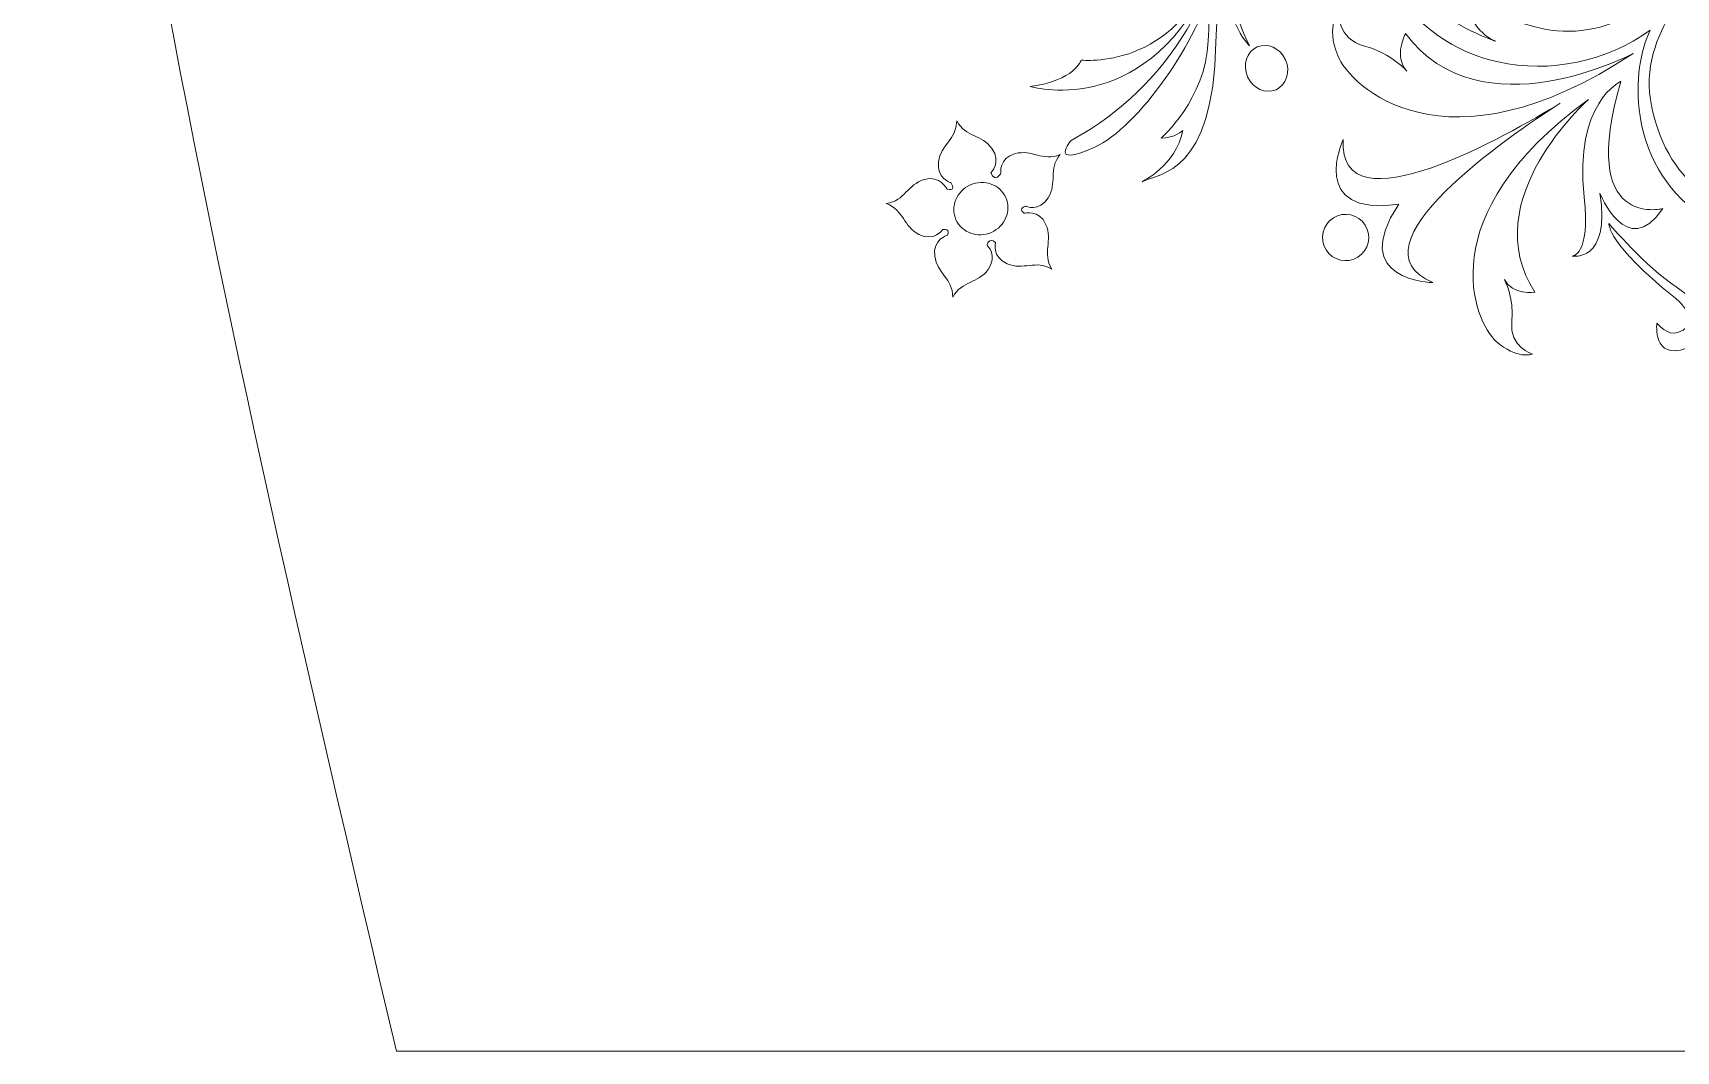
# Model space of a CAD drawing. Header units: millimetres. Extents: x -1420 to -489, y -454 to 898.
# Drawn here: x -740.9 to -604.5, y -453.8 to -369.2 of the extents above; entities that cross this region are included whole.
import ezdxf

# ---------------------------------------------------------------- set-up
doc = ezdxf.new("R2010")
doc.units = ezdxf.units.MM
doc.header["$MEASUREMENT"] = 0
doc.layers.add('Layer 1', color=7, linetype='Continuous')

msp = doc.modelspace()

# ---------------------------------------------------------------- linework, layer by layer
at = {"layer": 'Layer 1', "color": 1, "lineweight": 20}
for points, knots in [([(-710.7467, -453.7659), (-725.83, -389.4326), (-740.9134, -325.0992), (-740.9134, -260.7659), (-740.9134, -260.7659), (-740.9134, -196.4326), (-725.83, -132.0992), (-710.7467, -67.7659)], [0, 0, 0, 0, 0.33333333, 0.33333333, 0.33333333, 0.33333333, 1, 1, 1, 1]), ([(-710.7467, -67.766), (-710.7467, -67.766), (-493.7468, -67.766), (-493.7468, -67.766), (-493.7468, -67.766), (-490.9929, -67.7659), (-488.7466, -69.9335), (-488.7467, -72.591), (-488.7467, -72.591), (-488.7467, -72.591), (-488.7467, -448.9409), (-488.7467, -448.9409), (-488.7467, -448.9409), (-488.7467, -451.5984), (-490.9928, -453.7659), (-493.7467, -453.7659), (-493.7467, -453.7659), (-493.7467, -453.7659), (-710.7467, -453.7659), (-710.7467, -453.7659)], [0, 0, 0, 0, 0.16666667, 0.16666667, 0.16666667, 0.16666667, 0.33333333, 0.33333333, 0.33333333, 0.33333333, 0.5, 0.5, 0.5, 0.5, 0.66666667, 0.66666667, 0.66666667, 0.66666667, 1, 1, 1, 1])]:
    msp.add_open_spline(points, degree=3, knots=knots, dxfattribs=at)
at = {"layer": 'Layer 1', "color": 250, "lineweight": 9}
for points, knots in [([(-600.578, -356.9978), (-600.578, -356.9978), (-600.578, -356.9978), (-600.578, -356.9978), (-600.578, -356.9978), (-600.1387, -357.7931), (-599.5328, -358.6645), (-598.6813, -359.6072), (-598.6813, -359.6072), (-596.0312, -362.5378), (-597.0175, -363.2756), (-597.0175, -363.2756), (-597.0175, -363.2756), (-597.0175, -363.2756), (-594.6594, -362.1408), (-597.994, -358.7606), (-597.994, -358.7606), (-597.994, -358.7606), (-593.8413, -361.4331), (-593.9606, -357.1367), (-593.9606, -357.1367), (-593.9606, -357.1367), (-597.7737, -361.6595), (-601.2332, -351.8549), (-601.2332, -351.8549), (-601.2332, -351.8549), (-601.2401, -351.8671), (-601.2499, -351.8887), (-601.2499, -351.8887), (-602.3876, -348.3815), (-604.5368, -346.6252), (-604.5368, -346.6252), (-604.5368, -346.6252), (-604.8198, -346.931), (-604.7905, -347.4494), (-604.7905, -347.4494), (-604.7905, -347.4494), (-604.7905, -347.4494), (-600.585, -352.6204), (-601.9218, -358.4043), (-601.9218, -358.4043), (-603.8605, -366.7666), (-610.1525, -369.9272), (-615.4258, -368.9198), (-615.4258, -368.9198), (-620.6941, -367.91), (-622.1324, -365.1064), (-622.1324, -365.1064), (-622.1324, -365.1064), (-622.121, -369.0632), (-619.5271, -369.9256), (-619.5271, -369.9256), (-619.5271, -369.9256), (-619.5271, -369.9256), (-629.916, -366.6623), (-629.3394, -357.5219), (-629.3394, -357.5219), (-629.0116, -352.3305), (-625.3904, -348.6568), (-622.0949, -348.4939), (-622.0949, -348.4939), (-618.6679, -348.3261), (-617.4072, -351.2771), (-616.8778, -350.9383), (-616.8778, -350.9383), (-616.7276, -350.8422), (-618.2876, -347.3562), (-622.3624, -347.5919), (-622.3624, -347.5919), (-625.6701, -347.7833), (-629.7657, -351.1777), (-630.3704, -357.3712), (-630.3704, -357.3712), (-630.877, -362.5671), (-626.8689, -370.0018), (-619.3194, -371.6526), (-619.3194, -371.6526), (-615.0231, -372.5948), (-610.3179, -371.6493), (-606.6958, -369.0029), (-606.6958, -369.0029), (-607.4715, -370.7453), (-607.9919, -373.1075), (-607.5306, -376.1619), (-607.5306, -376.1619), (-606.3929, -383.6666), (-599.3841, -387.5456), (-593.0978, -386.5903), (-593.0978, -386.5903), (-586.8159, -385.6362), (-583.1267, -379.7493), (-583.2639, -375.4558), (-583.2639, -375.4558), (-583.428, -370.3369), (-586.6082, -367.3326), (-589.3116, -366.9983), (-589.3116, -366.9983), (-592.6474, -366.585), (-594.1109, -369.3653), (-593.9928, -369.4504), (-593.9928, -369.4504), (-593.5779, -369.7583), (-592.3852, -367.4014), (-589.5808, -367.7247), (-589.5808, -367.7247), (-586.8835, -368.0334), (-584.1097, -371.2437), (-584.1182, -375.5246), (-584.1182, -375.5246), (-584.1337, -383.0586), (-592.8384, -385.181), (-592.8384, -385.181), (-592.8384, -385.181), (-592.8384, -385.181), (-590.6611, -384.6121), (-590.4396, -381.3667), (-590.4396, -381.3667), (-590.4396, -381.3667), (-591.7679, -383.5908), (-596.1489, -384.1373), (-596.1489, -384.1373), (-600.5316, -384.6801), (-605.5259, -381.7503), (-606.6677, -374.7794), (-606.6677, -374.7794), (-607.1824, -371.6542), (-605.7922, -368.8702), (-604.7527, -367.2967), (-604.7527, -367.2967), (-602.974, -365.4362), (-601.6258, -363.0448), (-600.9889, -360.1451), (-600.9889, -360.1451), (-600.7434, -359.0269), (-600.6171, -357.978), (-600.578, -356.9978)], [0, 0, 0, 0, 0.02857143, 0.02857143, 0.02857143, 0.02857143, 0.05714286, 0.05714286, 0.05714286, 0.05714286, 0.08571429, 0.08571429, 0.08571429, 0.08571429, 0.11428571, 0.11428571, 0.11428571, 0.11428571, 0.14285714, 0.14285714, 0.14285714, 0.14285714, 0.17142857, 0.17142857, 0.17142857, 0.17142857, 0.2, 0.2, 0.2, 0.2, 0.22857143, 0.22857143, 0.22857143, 0.22857143, 0.25714286, 0.25714286, 0.25714286, 0.25714286, 0.28571429, 0.28571429, 0.28571429, 0.28571429, 0.31428571, 0.31428571, 0.31428571, 0.31428571, 0.34285714, 0.34285714, 0.34285714, 0.34285714, 0.37142857, 0.37142857, 0.37142857, 0.37142857, 0.4, 0.4, 0.4, 0.4, 0.42857143, 0.42857143, 0.42857143, 0.42857143, 0.45714286, 0.45714286, 0.45714286, 0.45714286, 0.48571429, 0.48571429, 0.48571429, 0.48571429, 0.51428571, 0.51428571, 0.51428571, 0.51428571, 0.54285714, 0.54285714, 0.54285714, 0.54285714, 0.57142857, 0.57142857, 0.57142857, 0.57142857, 0.6, 0.6, 0.6, 0.6, 0.62857143, 0.62857143, 0.62857143, 0.62857143, 0.65714286, 0.65714286, 0.65714286, 0.65714286, 0.68571429, 0.68571429, 0.68571429, 0.68571429, 0.71428571, 0.71428571, 0.71428571, 0.71428571, 0.74285714, 0.74285714, 0.74285714, 0.74285714, 0.77142857, 0.77142857, 0.77142857, 0.77142857, 0.8, 0.8, 0.8, 0.8, 0.82857143, 0.82857143, 0.82857143, 0.82857143, 0.85714286, 0.85714286, 0.85714286, 0.85714286, 0.88571429, 0.88571429, 0.88571429, 0.88571429, 0.91428571, 0.91428571, 0.91428571, 0.91428571, 0.94285714, 0.94285714, 0.94285714, 0.94285714, 1, 1, 1, 1]), ([(-643.4428, -365.3308), (-643.4428, -365.3308), (-643.4428, -365.3308), (-643.4428, -365.3308), (-643.4428, -365.3308), (-643.4428, -365.3308), (-645.8249, -373.3025), (-654.7474, -378.1726), (-654.7474, -378.1726), (-654.7474, -378.1726), (-656.7285, -380.4705), (-652.8291, -378.7415), (-652.8291, -378.7415), (-649.1468, -377.1078), (-644.0833, -369.7155), (-643.0213, -365.0685), (-643.0213, -365.0685), (-643.1243, -365.8251), (-643.2673, -367.2597), (-643.3707, -369.9118), (-643.3707, -369.9118), (-643.5604, -374.7444), (-647.292, -377.9796), (-647.292, -377.9796), (-647.292, -377.9796), (-646.1311, -377.967), (-645.4889, -377.3481), (-645.4889, -377.3481), (-645.4889, -377.3481), (-646.0325, -380.2563), (-648.8565, -381.5931), (-648.8565, -381.5931), (-648.8565, -381.5931), (-647.3559, -380.8426), (-642.9639, -380.9782), (-642.7281, -370.0437), (-642.7281, -370.0437), (-642.4488, -356.9665), (-636.6698, -349.6976), (-636.6698, -349.6976), (-636.6698, -349.6976), (-636.6698, -349.6976), (-639.6375, -351.3573), (-643.2106, -363.5098), (-643.2106, -363.5098), (-645.8008, -372.3212), (-653.9135, -371.5019), (-653.9135, -371.5019), (-653.9135, -371.5019), (-653.9135, -371.5019), (-654.449, -373.2097), (-658.1524, -373.6861), (-658.1524, -373.6861), (-658.1524, -373.6861), (-649.0063, -376.4624), (-643.4428, -365.3308)], [0, 0, 0, 0, 0.06666667, 0.06666667, 0.06666667, 0.06666667, 0.13333333, 0.13333333, 0.13333333, 0.13333333, 0.2, 0.2, 0.2, 0.2, 0.26666667, 0.26666667, 0.26666667, 0.26666667, 0.33333333, 0.33333333, 0.33333333, 0.33333333, 0.4, 0.4, 0.4, 0.4, 0.46666667, 0.46666667, 0.46666667, 0.46666667, 0.53333333, 0.53333333, 0.53333333, 0.53333333, 0.6, 0.6, 0.6, 0.6, 0.66666667, 0.66666667, 0.66666667, 0.66666667, 0.73333333, 0.73333333, 0.73333333, 0.73333333, 0.8, 0.8, 0.8, 0.8, 0.86666667, 0.86666667, 0.86666667, 0.86666667, 1, 1, 1, 1]), ([(-639.9441, -370.3108), (-639.9441, -370.3108), (-639.9441, -370.3108), (-639.9441, -370.3108), (-639.9441, -370.3108), (-641.6963, -366.8268), (-641.7643, -364.1515), (-641.5631, -362.6302), (-641.5631, -362.6302), (-642.5652, -367.8672), (-639.9441, -370.3108), (-639.9441, -370.3108)], [0, 0, 0, 0, 0.25, 0.25, 0.25, 0.25, 0.5, 0.5, 0.5, 0.5, 1, 1, 1, 1]), ([(-626.9931, -369.2855), (-626.9931, -369.2855), (-626.9931, -369.2855), (-626.9931, -369.2855), (-626.9931, -369.2855), (-626.9931, -369.2855), (-628.0229, -371.1835), (-626.8836, -372.4201), (-626.8836, -372.4201), (-626.8836, -372.4201), (-628.1206, -370.9424), (-630.4103, -370.343), (-630.4103, -370.343), (-632.6976, -369.7456), (-632.5701, -367.4519), (-632.5701, -367.4519), (-632.5701, -367.4519), (-632.5701, -367.4519), (-633.6129, -368.6091), (-632.6283, -371.1203), (-632.6283, -371.1203), (-631.645, -373.6315), (-623.7762, -381.2942), (-608.1153, -370.9489), (-608.1153, -370.9489), (-608.1153, -370.9489), (-620.7951, -377.6962), (-626.9931, -369.2855)], [0, 0, 0, 0, 0.125, 0.125, 0.125, 0.125, 0.25, 0.25, 0.25, 0.25, 0.375, 0.375, 0.375, 0.375, 0.5, 0.5, 0.5, 0.5, 0.625, 0.625, 0.625, 0.625, 0.75, 0.75, 0.75, 0.75, 1, 1, 1, 1]), ([(-640.1082, -372.8811), (-640.1082, -372.8811), (-640.1082, -372.8811), (-640.1082, -372.8811), (-640.1082, -372.8811), (-639.6741, -373.8608), (-638.617, -374.3421), (-637.7464, -373.9553), (-637.7464, -373.9553), (-636.8767, -373.5697), (-636.5224, -372.4633), (-636.9552, -371.4823), (-636.9552, -371.4823), (-637.3893, -370.5059), (-638.4472, -370.0233), (-639.3178, -370.409), (-639.3178, -370.409), (-640.188, -370.7962), (-640.5415, -371.9022), (-640.1082, -372.8811)], [0, 0, 0, 0, 0.16666667, 0.16666667, 0.16666667, 0.16666667, 0.33333333, 0.33333333, 0.33333333, 0.33333333, 0.5, 0.5, 0.5, 0.5, 0.66666667, 0.66666667, 0.66666667, 0.66666667, 1, 1, 1, 1]), ([(-605.6518, -383.8274), (-605.6518, -383.8274), (-605.6518, -383.8274), (-605.6518, -383.8274), (-605.6518, -383.8274), (-605.6518, -383.8274), (-612.7435, -385.6), (-609.117, -373.2618), (-609.117, -373.2618), (-609.117, -373.2618), (-613.0351, -375.0034), (-612.1698, -382.8823), (-612.1698, -382.8823), (-611.638, -387.739), (-613.1585, -387.7667), (-613.1585, -387.7667), (-613.1585, -387.7667), (-613.1585, -387.7667), (-609.9713, -388.3372), (-610.8664, -382.5325), (-610.8664, -382.5325), (-610.8664, -382.5325), (-608.6386, -388.2162), (-605.6518, -383.8274)], [0, 0, 0, 0, 0.14285714, 0.14285714, 0.14285714, 0.14285714, 0.28571429, 0.28571429, 0.28571429, 0.28571429, 0.42857143, 0.42857143, 0.42857143, 0.42857143, 0.57142857, 0.57142857, 0.57142857, 0.57142857, 0.71428571, 0.71428571, 0.71428571, 0.71428571, 1, 1, 1, 1]), ([(-618.176, -393.2403), (-618.176, -393.2403), (-618.176, -393.2403), (-618.176, -393.2403), (-618.176, -393.2403), (-617.9614, -391.1802), (-618.7954, -389.7135), (-618.7954, -389.7135), (-618.7954, -389.7135), (-618.132, -391.0275), (-616.2597, -390.7657), (-616.2597, -390.7657), (-616.2597, -390.7657), (-621.2504, -383.1026), (-611.8245, -374.7803), (-611.8245, -374.7803), (-611.8245, -374.7803), (-625.1167, -384.4411), (-621.2483, -393.2423), (-619.4941, -394.8206), (-619.4941, -394.8206), (-617.7379, -396.3989), (-616.4702, -395.8993), (-616.4702, -395.8993), (-616.4702, -395.8993), (-616.4702, -395.8993), (-618.3906, -395.3027), (-618.176, -393.2403)], [0, 0, 0, 0, 0.125, 0.125, 0.125, 0.125, 0.25, 0.25, 0.25, 0.25, 0.375, 0.375, 0.375, 0.375, 0.5, 0.5, 0.5, 0.5, 0.625, 0.625, 0.625, 0.625, 0.75, 0.75, 0.75, 0.75, 1, 1, 1, 1]), ([(-624.7315, -389.9651), (-624.7315, -389.9651), (-624.7315, -389.9651), (-624.7315, -389.9651), (-624.7315, -389.9651), (-631.8897, -386.9897), (-618.3629, -377.772), (-614.163, -375.084), (-614.163, -375.084), (-618.4154, -377.6848), (-632.6239, -385.8178), (-632.1666, -378.0798), (-632.1666, -378.0798), (-632.1666, -378.0798), (-635.1591, -384.525), (-627.5652, -383.4683), (-627.5652, -383.4683), (-627.5652, -383.4683), (-627.5648, -383.4687), (-627.5648, -383.4687), (-627.5648, -383.4687), (-631.8371, -389.8357), (-624.7315, -389.9651), (-624.7315, -389.9651)], [0, 0, 0, 0, 0.14285714, 0.14285714, 0.14285714, 0.14285714, 0.28571429, 0.28571429, 0.28571429, 0.28571429, 0.42857143, 0.42857143, 0.42857143, 0.42857143, 0.57142857, 0.57142857, 0.57142857, 0.57142857, 0.71428571, 0.71428571, 0.71428571, 0.71428571, 1, 1, 1, 1]), ([(-661.6369, -388.893), (-661.6369, -388.893), (-661.6369, -388.893), (-661.6369, -388.893), (-661.6369, -388.893), (-660.8009, -387.7251), (-661.7289, -386.8737), (-661.7289, -386.8737), (-661.7289, -386.8737), (-661.7289, -386.8737), (-661.6234, -386.1566), (-661.0147, -386.6391), (-661.0147, -386.6391), (-661.0147, -386.6391), (-661.3669, -387.8477), (-660.0439, -388.4133), (-660.0439, -388.4133), (-658.7242, -388.9797), (-657.7119, -388.0517), (-656.3559, -388.8433), (-656.3559, -388.8433), (-656.3559, -388.8433), (-656.3579, -388.8405), (-656.3579, -388.8405), (-656.3579, -388.8405), (-657.1666, -387.4959), (-656.2529, -386.4738), (-656.8356, -385.1614), (-656.8356, -385.1614), (-657.4195, -383.8453), (-658.6248, -384.213), (-658.6248, -384.213), (-658.6248, -384.213), (-658.6248, -384.213), (-659.2144, -383.8812), (-658.545, -383.6177), (-658.545, -383.6177), (-658.545, -383.6177), (-657.4012, -384.1459), (-656.6442, -382.9222), (-656.6442, -382.9222), (-655.888, -381.699), (-656.6539, -380.5629), (-655.6693, -379.3368), (-655.6693, -379.3368), (-655.6693, -379.3368), (-655.6718, -379.3397), (-655.6718, -379.3397), (-655.6718, -379.3397), (-657.1234, -379.9415), (-657.9993, -378.8844), (-659.3846, -379.2643), (-659.3846, -379.2643), (-660.7707, -379.6459), (-660.5875, -380.8911), (-660.5875, -380.8911), (-660.5875, -380.8911), (-660.5875, -380.8911), (-660.998, -381.7495), (-661.421, -380.8581), (-661.421, -380.8581), (-661.421, -380.8581), (-660.4894, -380.0103), (-661.3201, -378.836), (-661.3201, -378.836), (-662.152, -377.6665), (-663.4978, -377.9255), (-664.2429, -376.5459), (-664.2429, -376.5459), (-664.258, -378.1107), (-665.57, -378.5078), (-665.7589, -379.9322), (-665.7589, -379.9322), (-665.9479, -381.3569), (-664.7259, -381.6717), (-664.7259, -381.6717), (-664.7259, -381.6717), (-664.2193, -382.5179), (-665.0789, -382.186), (-665.0789, -382.186), (-665.0789, -382.186), (-665.0789, -382.186), (-665.5692, -381.0243), (-666.9508, -381.4184), (-666.9508, -381.4184), (-668.332, -381.8134), (-668.534, -383.1706), (-670.0826, -383.4121), (-670.0826, -383.4121), (-668.6114, -383.9492), (-668.6737, -385.3178), (-667.3934, -385.9673), (-667.3934, -385.9673), (-666.1132, -386.6188), (-665.41, -385.5715), (-665.41, -385.5715), (-665.41, -385.5715), (-664.6986, -385.4526), (-665.0296, -386.0422), (-665.0296, -386.0422), (-665.0296, -386.0422), (-665.0296, -386.0422), (-666.2516, -386.3533), (-666.0684, -387.7797), (-666.0684, -387.7797), (-665.8831, -389.2049), (-664.5711, -389.6044), (-664.5634, -391.1733), (-664.5634, -391.1733), (-663.815, -389.7986), (-662.4688, -390.0608), (-661.6369, -388.893)], [0, 0, 0, 0, 0.03448276, 0.03448276, 0.03448276, 0.03448276, 0.06896552, 0.06896552, 0.06896552, 0.06896552, 0.10344828, 0.10344828, 0.10344828, 0.10344828, 0.13793103, 0.13793103, 0.13793103, 0.13793103, 0.17241379, 0.17241379, 0.17241379, 0.17241379, 0.20689655, 0.20689655, 0.20689655, 0.20689655, 0.24137931, 0.24137931, 0.24137931, 0.24137931, 0.27586207, 0.27586207, 0.27586207, 0.27586207, 0.31034483, 0.31034483, 0.31034483, 0.31034483, 0.34482759, 0.34482759, 0.34482759, 0.34482759, 0.37931034, 0.37931034, 0.37931034, 0.37931034, 0.4137931, 0.4137931, 0.4137931, 0.4137931, 0.44827586, 0.44827586, 0.44827586, 0.44827586, 0.48275862, 0.48275862, 0.48275862, 0.48275862, 0.51724138, 0.51724138, 0.51724138, 0.51724138, 0.55172414, 0.55172414, 0.55172414, 0.55172414, 0.5862069, 0.5862069, 0.5862069, 0.5862069, 0.62068966, 0.62068966, 0.62068966, 0.62068966, 0.65517241, 0.65517241, 0.65517241, 0.65517241, 0.68965517, 0.68965517, 0.68965517, 0.68965517, 0.72413793, 0.72413793, 0.72413793, 0.72413793, 0.75862069, 0.75862069, 0.75862069, 0.75862069, 0.79310345, 0.79310345, 0.79310345, 0.79310345, 0.82758621, 0.82758621, 0.82758621, 0.82758621, 0.86206897, 0.86206897, 0.86206897, 0.86206897, 0.89655172, 0.89655172, 0.89655172, 0.89655172, 0.93103448, 0.93103448, 0.93103448, 0.93103448, 1, 1, 1, 1]), ([(-664.2433, -376.5451), (-664.2433, -376.5451), (-664.2433, -376.5451), (-664.2433, -376.5451), (-664.2433, -376.5451), (-664.2433, -376.5451), (-664.2429, -376.5459), (-664.2429, -376.5459), (-664.2429, -376.5459), (-664.2421, -376.5451), (-664.2405, -376.5438), (-664.2421, -376.541), (-664.2421, -376.541), (-664.2421, -376.541), (-664.2433, -376.5451), (-664.2433, -376.5451)], [0, 0, 0, 0, 0.2, 0.2, 0.2, 0.2, 0.4, 0.4, 0.4, 0.4, 0.6, 0.6, 0.6, 0.6, 1, 1, 1, 1]), ([(-664.3056, -384.7461), (-664.3056, -384.7461), (-664.3056, -384.7461), (-664.3056, -384.7461), (-664.3056, -384.7461), (-664.7878, -383.6548), (-664.2527, -382.3639), (-663.1113, -381.8582), (-663.1113, -381.8582), (-661.9687, -381.3504), (-660.6506, -381.8232), (-660.1697, -382.9112), (-660.1697, -382.9112), (-659.6864, -383.9984), (-660.2226, -385.2917), (-661.3632, -385.7962), (-661.3632, -385.7962), (-662.5046, -386.304), (-663.8227, -385.8313), (-664.3056, -384.7461)], [0, 0, 0, 0, 0.16666667, 0.16666667, 0.16666667, 0.16666667, 0.33333333, 0.33333333, 0.33333333, 0.33333333, 0.5, 0.5, 0.5, 0.5, 0.66666667, 0.66666667, 0.66666667, 0.66666667, 1, 1, 1, 1]), ([(-670.0842, -383.4129), (-670.0842, -383.4129), (-670.0842, -383.4129), (-670.0842, -383.4129), (-670.0842, -383.4129), (-670.0842, -383.4129), (-670.0826, -383.4121), (-670.0826, -383.4121), (-670.0826, -383.4121), (-670.0846, -383.4129), (-670.0854, -383.4129), (-670.0862, -383.41), (-670.0862, -383.41), (-670.0862, -383.41), (-670.0842, -383.4129), (-670.0842, -383.4129)], [0, 0, 0, 0, 0.2, 0.2, 0.2, 0.2, 0.4, 0.4, 0.4, 0.4, 0.6, 0.6, 0.6, 0.6, 1, 1, 1, 1]), ([(-630.3415, -385.2058), (-630.3415, -385.2058), (-630.3415, -385.2058), (-630.3415, -385.2058), (-630.3415, -385.2058), (-630.9047, -384.3079), (-632.0888, -384.0343), (-632.9879, -384.5954), (-632.9879, -384.5954), (-633.8866, -385.1586), (-634.1586, -386.3427), (-633.5954, -387.2426), (-633.5954, -387.2426), (-633.0351, -388.1397), (-631.8498, -388.4137), (-630.9507, -387.8526), (-630.9507, -387.8526), (-630.0528, -387.2903), (-629.7796, -386.1041), (-630.3415, -385.2058)], [0, 0, 0, 0, 0.16666667, 0.16666667, 0.16666667, 0.16666667, 0.33333333, 0.33333333, 0.33333333, 0.33333333, 0.5, 0.5, 0.5, 0.5, 0.66666667, 0.66666667, 0.66666667, 0.66666667, 1, 1, 1, 1]), ([(-610.1171, -385.0702), (-610.1171, -385.0702), (-610.1171, -385.0702), (-610.1171, -385.0702), (-610.1171, -385.0702), (-610.1171, -385.0702), (-610.2376, -386.7886), (-604.729, -391.1542), (-604.729, -391.1542), (-604.729, -391.1542), (-602.0651, -393.1894), (-604.3373, -394.0946), (-604.3373, -394.0946), (-605.2283, -394.446), (-606.1388, -393.3372), (-606.1388, -393.3372), (-606.1388, -393.3372), (-606.1388, -393.3372), (-606.5215, -396.471), (-603.6907, -395.4139), (-603.6907, -395.4139), (-601.2332, -394.4981), (-602.1128, -391.8586), (-604.5478, -390.3084), (-604.5478, -390.3084), (-606.9861, -388.7582), (-610.1171, -385.0702), (-610.1171, -385.0702)], [0, 0, 0, 0, 0.125, 0.125, 0.125, 0.125, 0.25, 0.25, 0.25, 0.25, 0.375, 0.375, 0.375, 0.375, 0.5, 0.5, 0.5, 0.5, 0.625, 0.625, 0.625, 0.625, 0.75, 0.75, 0.75, 0.75, 1, 1, 1, 1]), ([(-664.5634, -391.1733), (-664.5634, -391.1733), (-664.5634, -391.1733), (-664.5634, -391.1733), (-664.5634, -391.1733), (-664.5638, -391.1745), (-664.5646, -391.1762), (-664.5654, -391.1766), (-664.5654, -391.1766), (-664.5654, -391.1766), (-664.5634, -391.1733), (-664.5634, -391.1733)], [0, 0, 0, 0, 0.25, 0.25, 0.25, 0.25, 0.5, 0.5, 0.5, 0.5, 1, 1, 1, 1])]:
    msp.add_open_spline(points, degree=3, knots=knots, dxfattribs=at)

doc.saveas('drawing.dxf')
